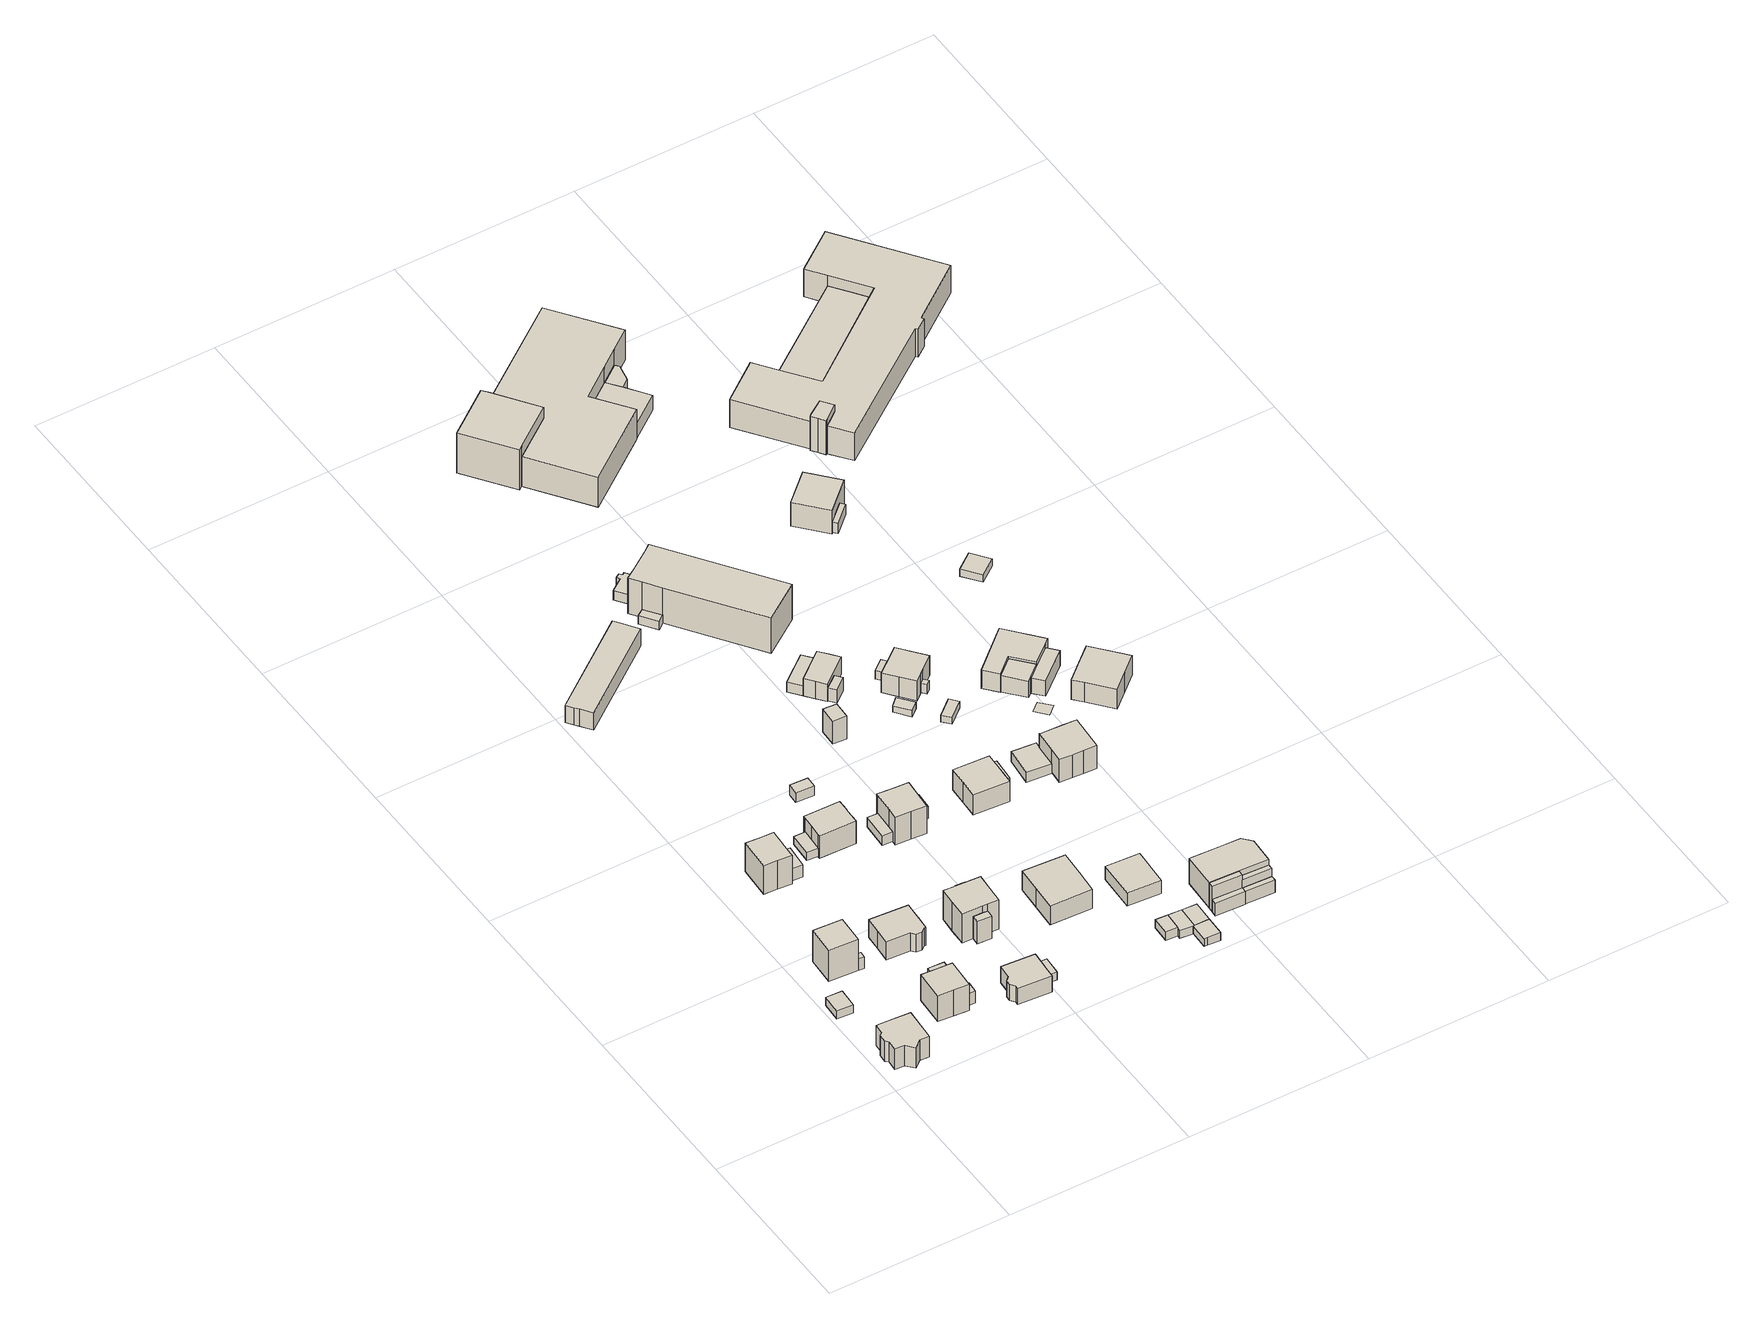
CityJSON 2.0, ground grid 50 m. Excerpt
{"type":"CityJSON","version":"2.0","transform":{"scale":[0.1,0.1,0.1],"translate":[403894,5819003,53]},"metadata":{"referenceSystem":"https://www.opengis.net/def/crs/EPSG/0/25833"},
"CityObjects":{
"building1":{"type":"Building","attributes":{"Gemeindeschluessel":"11000010","BezugspunktDach":"2200","function":"31001_1010","measuredHeight":8.45,"storeysAboveGround":1},"address":[{"country":"Germany","locality":"Berlin","thoroughfareNumber":"38A","thoroughfareName":"Rügenwalder Weg"}],"geometry":[{"type":"Solid","lod":"1","boundaries":[[[[0,1,2,3,4,5,6,7,8,9,10,11]],[[12,13,14,15,16,17,18,19,20,21,22,23]],[[12,23,11,10]],[[13,12,10,9]],[[14,13,9,8]],[[15,14,8,7]],[[16,15,7,6]],[[17,16,6,5]],[[18,17,5,4]],[[19,18,4,3]],[[20,19,3,2]],[[21,20,2,1]],[[22,21,1,0]],[[23,22,0,11]]]]}]},
"building2":{"type":"Building","attributes":{"Gemeindeschluessel":"11000010","BezugspunktDach":"2200","function":"31001_2463","measuredHeight":2.63,"storeysAboveGround":1},"address":[{"country":"Germany","locality":"Berlin","thoroughfareNumber":"38 (1)","thoroughfareName":"Rügenwalder Weg"}],"geometry":[{"type":"Solid","lod":"1","boundaries":[[[[24,25,26,27]],[[28,29,30,31]],[[28,31,27,26]],[[29,28,26,25]],[[30,29,25,24]],[[31,30,24,27]]]]}]},
"building3":{"type":"Building","attributes":{"Gemeindeschluessel":"11000010","function":"31001_1010"},"address":[{"country":"Germany","locality":"Berlin","thoroughfareNumber":"38","thoroughfareName":"Rügenwalder Weg"}],"children":["building3-1","building3-2"]},
"building3-1":{"type":"BuildingPart","attributes":{"BezugspunktDach":"2200","measuredHeight":11.23,"storeysAboveGround":2},"parents":["building3"],"geometry":[{"type":"Solid","lod":"1","boundaries":[[[[32,33,34,35]],[[36,37,38,39]],[[36,39,35,34]],[[37,36,34,33]],[[38,37,33,32],[40,38,41,42]],[[39,38,32,35]],[[41,38,40,42]]]]}]},
"building3-2":{"type":"BuildingPart","attributes":{"BezugspunktDach":"2200","measuredHeight":3.75,"storeysAboveGround":2},"parents":["building3"],"geometry":[{"type":"Solid","lod":"1","boundaries":[[[[43,44,42,41]],[[40,45,46,38]],[[45,40,42,44]],[[46,45,44,43]],[[38,46,43,41]],[[40,38,41,42]]]]}]},
"building4":{"type":"Building","attributes":{"Gemeindeschluessel":"11000010","function":"31001_1010"},"address":[{"country":"Germany","locality":"Berlin","thoroughfareNumber":"40","thoroughfareName":"Rügenwalder Weg"}],"children":["building4-1","building4-2"]},
"building4-1":{"type":"BuildingPart","attributes":{"BezugspunktDach":"2200","measuredHeight":10,"storeysAboveGround":2},"parents":["building4"],"geometry":[{"type":"Solid","lod":"1","boundaries":[[[[47,48,49,50,51,52]],[[53,54,55,56,57,58]],[[53,58,52,51]],[[54,53,51,50]],[[55,54,50,49]],[[56,55,49,48],[59,60,61,62]],[[57,56,48,47]],[[58,57,47,52]],[[61,60,59,62]]]]}]},
"building4-2":{"type":"BuildingPart","attributes":{"BezugspunktDach":"2200","measuredHeight":3.78,"storeysAboveGround":2},"parents":["building4"],"geometry":[{"type":"Solid","lod":"1","boundaries":[[[[63,64,62,61]],[[59,65,66,60]],[[65,59,62,64]],[[66,65,64,63]],[[60,66,63,61]],[[59,60,61,62]]]]}]},
"building5":{"type":"Building","attributes":{"Gemeindeschluessel":"11000010","BezugspunktDach":"2200","function":"31001_2723","measuredHeight":2.27,"storeysAboveGround":1},"address":[{"country":"Germany","locality":"Berlin","thoroughfareNumber":"38B (1)","thoroughfareName":"Rügenwalder Weg"}],"geometry":[{"type":"Solid","lod":"1","boundaries":[[[[67,68,69,70]],[[71,72,73,74]],[[71,74,70,69]],[[72,71,69,68]],[[73,72,68,67]],[[74,73,67,70]]]]}]},
"building6":{"type":"Building","attributes":{"Gemeindeschluessel":"11000010","function":"31001_1010"},"address":[{"country":"Germany","locality":"Berlin","thoroughfareNumber":"37","thoroughfareName":"Rügenwalder Weg"}],"children":["building6-1","building6-2"]},
"building6-1":{"type":"BuildingPart","attributes":{"BezugspunktDach":"2200","measuredHeight":11.17,"storeysAboveGround":2},"parents":["building6"],"geometry":[{"type":"MultiSurface","lod":"1","boundaries":[[[75,76,77,78,79,80,81,82]],[[83,84,85,86,87,88,89,90]],[[83,90,82,81]],[[84,83,81,80]],[[85,84,80,79]],[[86,85,79,78]],[[91,92,93,78,77]],[[88,87,77,76]],[[89,88,76,75]],[[90,89,75,82]],[[87,86,94,93,92,91]]]}]},
"building6-2":{"type":"BuildingPart","attributes":{"BezugspunktDach":"2200","measuredHeight":4.87,"storeysAboveGround":2},"parents":["building6"],"geometry":[{"type":"Solid","lod":"1","boundaries":[[[[95,96,93,92]],[[86,97,98,87]],[[97,86,93,96]],[[98,97,96,95]],[[87,98,95,92]],[[86,87,92,93]]]]}]},
"building7":{"type":"Building","attributes":{"Gemeindeschluessel":"11000010","BezugspunktDach":"2200","function":"31001_1010","measuredHeight":8.98,"storeysAboveGround":1},"address":[{"country":"Germany","locality":"Berlin","thoroughfareNumber":"38B","thoroughfareName":"Rügenwalder Weg"}],"geometry":[{"type":"Solid","lod":"1","boundaries":[[[[99,100,101,102,103,104,105,106,107,108,109]],[[110,111,112,113,114,115,116,117,118,119,120]],[[110,120,109,108]],[[111,110,108,107]],[[112,111,107,106]],[[113,112,106,105]],[[114,113,105,104]],[[115,114,104,103]],[[116,115,103,102]],[[117,116,102,101]],[[118,117,101,100]],[[119,118,100,99]],[[120,119,99,109]]]]}]},
"building8":{"type":"Building","attributes":{"Gemeindeschluessel":"11000010","BezugspunktDach":"2200","function":"31001_1010","measuredHeight":6.88,"storeysAboveGround":1},"address":[{"country":"Germany","locality":"Berlin","thoroughfareNumber":"42A","thoroughfareName":"Rügenwalder Weg"}],"geometry":[{"type":"Solid","lod":"1","boundaries":[[[[121,122,123,124,125,126,127,128,129,130,131,132]],[[133,134,135,136,137,138,139,140,141,142,143,144]],[[133,144,132,131]],[[134,133,131,130]],[[135,134,130,129]],[[136,135,129,128]],[[137,136,128,127]],[[138,137,127,126]],[[139,138,126,125]],[[140,139,125,124]],[[141,140,124,123]],[[142,141,123,122]],[[143,142,122,121]],[[144,143,121,132]]]]}]},
"building9":{"type":"Building","attributes":{"Gemeindeschluessel":"11000010","BezugspunktDach":"2200","function":"31001_2463","measuredHeight":2.6,"storeysAboveGround":1},"address":[{"country":"Germany","locality":"Berlin","thoroughfareNumber":"39 (1)","thoroughfareName":"Rügenwalder Weg"}],"geometry":[{"type":"Solid","lod":"1","boundaries":[[[[145,146,147,148]],[[149,150,151,152]],[[149,152,148,147]],[[150,149,147,146]],[[151,150,146,145]],[[152,151,145,148]]]]}]},
"building10":{"type":"Building","attributes":{"Gemeindeschluessel":"11000010","BezugspunktDach":"2200","function":"51009_1610","measuredHeight":2.41,"storeysAboveGround":0},"address":[{"country":"Germany","locality":"Berlin"}],"geometry":[{"type":"Solid","lod":"1","boundaries":[[[[153,154,155,156]],[[138,157,158,140]],[[138,140,156,155]],[[157,138,155,154]],[[158,157,154,153]],[[140,158,153,156]]]]}]},
"building11":{"type":"Building","attributes":{"Gemeindeschluessel":"11000010","function":"31001_1010"},"address":[{"country":"Germany","locality":"Berlin","thoroughfareNumber":"42","thoroughfareName":"Rügenwalder Weg"}],"children":["building11-1","building11-2","building11-3"]},
"building11-1":{"type":"BuildingPart","attributes":{"BezugspunktDach":"2200","measuredHeight":11.02,"storeysAboveGround":3},"parents":["building11"],"geometry":[{"type":"MultiSurface","lod":"1","boundaries":[[[159,160,161,162,163,164,165,166,167,168]],[[169,170,171,172,173,174,175,176,177,178]],[[169,178,168,167]],[[170,169,167,166]],[[171,170,166,165]],[[179,180,165,164]],[[172,171,181,182]],[[173,172,164,163],[183,184,179,182]],[[174,173,163,162]],[[175,174,162,161]],[[176,175,161,160]],[[185,186,160,159]],[[177,176,187,188]],[[178,177,159,168],[189,190,185,188]],[[182,181,180,179]],[[179,184,183,182]],[[188,187,186,185]],[[185,190,189,188]]]}]},
"building11-2":{"type":"BuildingPart","attributes":{"BezugspunktDach":"2200","measuredHeight":8.34,"storeysAboveGround":3},"parents":["building11"],"geometry":[{"type":"MultiSurface","lod":"1","boundaries":[[[184,191,192,180]],[[193,194,183,181]],[[193,181,180,192]],[[194,193,192,191]],[[183,194,191,184]],[[181,182,179,180]],[[183,184,179,182]]]}]},
"building11-3":{"type":"BuildingPart","attributes":{"BezugspunktDach":"2200","measuredHeight":7.17,"storeysAboveGround":3},"parents":["building11"],"geometry":[{"type":"MultiSurface","lod":"1","boundaries":[[[195,186,190,196]],[[189,187,197,198]],[[189,198,196,190]],[[197,187,186,195]],[[198,197,195,196]],[[187,188,185,186]],[[189,190,185,188]]]}]},
"building12":{"type":"Building","attributes":{"Gemeindeschluessel":"11000010","function":"31001_1010"},"address":[{"country":"Germany","locality":"Berlin","thoroughfareNumber":"39","thoroughfareName":"Rügenwalder Weg"}],"children":["building12-1","building12-2"]},
"building12-1":{"type":"BuildingPart","attributes":{"BezugspunktDach":"2200","measuredHeight":9.32,"storeysAboveGround":2},"parents":["building12"],"geometry":[{"type":"MultiSurface","lod":"1","boundaries":[[[199,200,201,202,203,204,205,206,207]],[[208,209,210,211,212,213,214,215,216]],[[208,216,207,206]],[[209,208,206,205]],[[210,209,205,204]],[[211,210,204,203]],[[212,211,203,202]],[[217,218,219,202,201]],[[214,213,201,200]],[[215,214,200,199]],[[216,215,199,207]],[[213,212,219,218,217]]]}]},
"building12-2":{"type":"BuildingPart","attributes":{"BezugspunktDach":"2200","measuredHeight":4.22,"storeysAboveGround":2},"parents":["building12"],"geometry":[{"type":"Solid","lod":"1","boundaries":[[[[220,221,218,217]],[[212,222,223,213]],[[213,217,213,212]],[[222,212,218,221]],[[223,222,221,220]],[[213,223,220,217]],[[212,213,217,218]]]]}]},
"building13":{"type":"Building","attributes":{"Gemeindeschluessel":"11000010","BezugspunktDach":"2200","function":"31001_2000","measuredHeight":5.93,"storeysAboveGround":1},"address":[{"country":"Germany","locality":"Berlin","thoroughfareNumber":"25 (1)","thoroughfareName":"Gutenbergstraße"}],"geometry":[{"type":"Solid","lod":"1","boundaries":[[[[224,225,226,227,228,229,230,231]],[[232,233,234,235,236,237,238,239]],[[232,239,231,230]],[[233,232,230,229]],[[234,233,229,228]],[[235,234,228,227]],[[236,235,227,226]],[[237,236,226,225]],[[238,237,225,224]],[[239,238,224,231]]]]}]},
"building14":{"type":"Building","attributes":{"Gemeindeschluessel":"11000010","BezugspunktDach":"2200","function":"31001_2000","measuredHeight":3.19,"storeysAboveGround":1},"address":[{"country":"Germany","locality":"Berlin","thoroughfareNumber":"39 (2)","thoroughfareName":"Rügenwalder Weg"}],"geometry":[{"type":"Solid","lod":"1","boundaries":[[[[240,241,242,243]],[[244,245,246,247]],[[244,247,243,242]],[[245,244,242,241]],[[246,245,241,240]],[[247,246,240,243]]]]}]},
"building15":{"type":"Building","attributes":{"Gemeindeschluessel":"11000010","BezugspunktDach":"2200","function":"31001_2463","measuredHeight":3.33,"storeysAboveGround":1},"address":[{"country":"Germany","locality":"Berlin","thoroughfareNumber":"41 (1)","thoroughfareName":"Rügenwalder Weg"}],"geometry":[{"type":"Solid","lod":"1","boundaries":[[[[248,249,250,251]],[[252,253,254,255]],[[252,255,251,250]],[[253,252,250,249]],[[254,253,249,248]],[[255,254,248,251]]]]}]},
"building16":{"type":"Building","attributes":{"Gemeindeschluessel":"11000010","function":"31001_1010"},"address":[{"country":"Germany","locality":"Berlin","thoroughfareNumber":"41","thoroughfareName":"Rügenwalder Weg"}],"children":["building16-1","building16-2"]},
"building16-1":{"type":"BuildingPart","attributes":{"BezugspunktDach":"2200","measuredHeight":10.81,"storeysAboveGround":2},"parents":["building16"],"geometry":[{"type":"MultiSurface","lod":"1","boundaries":[[[256,257,258,259,260,261,262,263,264,265]],[[266,253,267,268,269,270,271,272,273,274]],[[266,274,265,264]],[[253,266,264,263]],[[267,253,263,262]],[[268,267,262,261]],[[269,268,261,260]],[[270,269,260,259]],[[275,276,277,278,271,270,259,258]],[[272,271,258,257],[279,280,275,278]],[[273,272,257,256]],[[274,273,256,265]],[[278,277,276,275]],[[275,280,279,278]]]}]},
"building16-2":{"type":"BuildingPart","attributes":{"BezugspunktDach":"2200","measuredHeight":3.88,"storeysAboveGround":2},"parents":["building16"],"geometry":[{"type":"MultiSurface","lod":"1","boundaries":[[[281,282,276,280]],[[277,283,284,279]],[[283,277,276,282]],[[284,283,282,281]],[[279,284,281,280]],[[278,275,276,277]],[[279,280,275,278]]]}]},
"building17":{"type":"Building","attributes":{"Gemeindeschluessel":"11000010","BezugspunktDach":"2200","function":"31001_1010","measuredHeight":8.91,"storeysAboveGround":2},"address":[{"country":"Germany","locality":"Berlin","thoroughfareNumber":"46","thoroughfareName":"Rügenwalder Weg"}],"geometry":[{"type":"Solid","lod":"1","boundaries":[[[[285,286,287,288,289,290]],[[291,292,293,294,295,296]],[[291,296,290,289]],[[292,291,289,288]],[[293,292,288,287]],[[294,293,287,286]],[[295,294,286,285]],[[296,295,285,290]]]]}]},
"building18":{"type":"Building","attributes":{"Gemeindeschluessel":"11000010","BezugspunktDach":"2200","function":"31001_2000","measuredHeight":2.61,"storeysAboveGround":1},"address":[{"country":"Germany","locality":"Berlin","thoroughfareNumber":"48 (1)","thoroughfareName":"Rügenwalder Weg"}],"geometry":[{"type":"Solid","lod":"1","boundaries":[[[[297,298,299,300]],[[301,302,303,304]],[[301,304,300,299]],[[302,301,299,298]],[[303,302,298,297]],[[304,303,297,300]]]]}]},
"building19":{"type":"Building","attributes":{"Gemeindeschluessel":"11000010","BezugspunktDach":"2200","function":"31001_2000","measuredHeight":7.38,"storeysAboveGround":1},"address":[{"country":"Germany","locality":"Berlin","thoroughfareNumber":"41 (2)","thoroughfareName":"Rügenwalder Weg"}],"geometry":[{"type":"Solid","lod":"1","boundaries":[[[[305,306,307,308]],[[309,310,311,312]],[[309,312,308,307]],[[310,309,307,306]],[[311,310,306,305]],[[312,311,305,308]]]]}]},
"building20":{"type":"Building","attributes":{"Gemeindeschluessel":"11000010","BezugspunktDach":"2200","function":"31001_2000","measuredHeight":2.56,"storeysAboveGround":1},"address":[{"country":"Germany","locality":"Berlin","thoroughfareNumber":"48 (2)","thoroughfareName":"Rügenwalder Weg"}],"geometry":[{"type":"Solid","lod":"1","boundaries":[[[[313,314,315,298,297,316]],[[317,318,319,320,321,322]],[[317,322,316,297]],[[318,317,297,298]],[[319,318,298,315]],[[320,319,315,314]],[[321,320,314,313]],[[322,321,313,316]]]]}]},
"building21":{"type":"Building","attributes":{"Gemeindeschluessel":"11000010","BezugspunktDach":"2200","function":"31001_2000","measuredHeight":2.41,"storeysAboveGround":1},"address":[{"country":"Germany","locality":"Berlin","thoroughfareNumber":"48 (4)","thoroughfareName":"Rügenwalder Weg"}],"geometry":[{"type":"Solid","lod":"1","boundaries":[[[[323,324,325,314,313,326]],[[327,328,329,330,331,332]],[[327,332,326,313]],[[328,327,313,314]],[[329,328,314,325]],[[330,329,325,324]],[[331,330,324,323]],[[332,331,323,326]]]]}]},
"building22":{"type":"Building","attributes":{"Gemeindeschluessel":"11000010","BezugspunktDach":"2200","function":"31001_1010","measuredHeight":5.32,"storeysAboveGround":1},"address":[{"country":"Germany","locality":"Berlin","thoroughfareNumber":"48","thoroughfareName":"Rügenwalder Weg"}],"geometry":[{"type":"Solid","lod":"1","boundaries":[[[[333,334,335,336]],[[337,338,339,340]],[[337,340,336,335]],[[338,337,335,334]],[[339,338,334,333]],[[340,339,333,336]]]]}]},
"building23":{"type":"Building","attributes":{"Gemeindeschluessel":"11000010","BezugspunktDach":"2200","function":"31001_2000","measuredHeight":2.38,"storeysAboveGround":1},"address":[{"country":"Germany","locality":"Berlin","thoroughfareNumber":"48 (3)","thoroughfareName":"Rügenwalder Weg"}],"geometry":[{"type":"Solid","lod":"1","boundaries":[[[[325,341,315,314]],[[342,343,344,345]],[[342,345,314,315]],[[343,342,315,341]],[[344,343,341,325]],[[345,344,325,314]]]]}]},
"building24":{"type":"Building","attributes":{"Gemeindeschluessel":"11000010","function":"31001_1010"},"address":[{"country":"Germany","locality":"Berlin","thoroughfareNumber":"45","thoroughfareName":"Rügenwalder Weg"}],"children":["building24-1","building24-2"]},
"building24-1":{"type":"BuildingPart","attributes":{"BezugspunktDach":"2200","measuredHeight":8.47,"storeysAboveGround":2},"parents":["building24"],"geometry":[{"type":"MultiSurface","lod":"1","boundaries":[[[346,347,348,349,350,351,352]],[[353,354,355,356,357,358,359]],[[353,359,352,351]],[[354,353,351,350]],[[355,354,350,349]],[[360,361,355,349,348]],[[357,362,360,356,348,347]],[[358,357,347,346]],[[359,358,346,352]],[[356,355,361,360]],[[356,360,362,357]]]}]},
"building24-2":{"type":"BuildingPart","attributes":{"BezugspunktDach":"2200","measuredHeight":4.15,"storeysAboveGround":2},"parents":["building24"],"geometry":[{"type":"MultiSurface","lod":"1","boundaries":[[[363,364,361,362]],[[365,366,367,368]],[[365,368,369,357,356,355]],[[366,365,361,364]],[[367,366,364,363]],[[368,367,363,362]],[[355,356,360,361]],[[362,360,356,357,369]]]}]},
"building25":{"type":"Building","attributes":{"Gemeindeschluessel":"11000010","BezugspunktDach":"2200","function":"31001_2463","measuredHeight":3.67,"storeysAboveGround":1},"address":[{"country":"Germany","locality":"Berlin","thoroughfareNumber":"23 (1)","thoroughfareName":"Gutenbergstraße"}],"geometry":[{"type":"Solid","lod":"1","boundaries":[[[[370,371,372,373]],[[374,375,376,377]],[[374,377,373,372]],[[375,374,372,371]],[[376,375,371,370]],[[377,376,370,373]]]]}]},
"building26":{"type":"Building","attributes":{"Gemeindeschluessel":"11000010","function":"31001_1010"},"address":[{"country":"Germany","locality":"Berlin","thoroughfareNumber":"25","thoroughfareName":"Gutenbergstraße"}],"children":["building26-1","building26-2","building26-3"]},
"building26-1":{"type":"BuildingPart","attributes":{"BezugspunktDach":"2200","measuredHeight":11.54,"storeysAboveGround":3},"parents":["building26"],"geometry":[{"type":"MultiSurface","lod":"1","boundaries":[[[378,379,380,381,382,383,384,385]],[[386,387,388,389,390,391,392,393]],[[386,393,385,384]],[[394,395,396,397,384,383]],[[388,387,383,382]],[[389,388,382,381]],[[390,389,381,380]],[[391,390,380,379]],[[392,398,399,391,379,378]],[[393,392,378,385]],[[387,386,397,396,395,394]],[[391,399,398,392]]]}]},
"building26-2":{"type":"BuildingPart","attributes":{"BezugspunktDach":"2200","measuredHeight":3.33,"storeysAboveGround":3},"parents":["building26"],"geometry":[{"type":"MultiSurface","lod":"1","boundaries":[[[400,399,398,401]],[[402,403,404,405]],[[402,405,401,398]],[[403,402,398,392,391]],[[404,403,399,400]],[[405,404,400,401]],[[391,392,398,399]]]}]},
"building26-3":{"type":"BuildingPart","attributes":{"BezugspunktDach":"2200","measuredHeight":3.09,"storeysAboveGround":3},"parents":["building26"],"geometry":[{"type":"MultiSurface","lod":"1","boundaries":[[[396,395,406,407,408,409,410,411]],[[412,413,414,415,416,417,418,419]],[[412,419,411,410]],[[413,412,410,409]],[[414,413,409,408]],[[415,414,408,407]],[[416,415,407,406]],[[417,416,406,395]],[[418,417,395,387,386,420]],[[419,418,396,411]],[[420,386,387,395,396]]]}]},
"building27":{"type":"Building","attributes":{"Gemeindeschluessel":"11000010","function":"31001_1010"},"address":[{"country":"Germany","locality":"Berlin","thoroughfareNumber":"23","thoroughfareName":"Gutenbergstraße"}],"children":["building27-1","building27-2"]},
"building27-1":{"type":"BuildingPart","attributes":{"BezugspunktDach":"2200","measuredHeight":7.36,"storeysAboveGround":2},"parents":["building27"],"geometry":[{"type":"Solid","lod":"1","boundaries":[[[[421,422,423,424,425,426]],[[375,427,428,429,430,376]],[[375,376,426,425]],[[427,375,425,424]],[[428,427,424,423]],[[429,428,423,422],[431,432,433,434]],[[430,429,422,421]],[[376,430,421,426]],[[433,432,431,434]]]]}]},
"building27-2":{"type":"BuildingPart","attributes":{"BezugspunktDach":"2200","measuredHeight":5.23,"storeysAboveGround":2},"parents":["building27"],"geometry":[{"type":"Solid","lod":"1","boundaries":[[[[435,436,434,433]],[[431,437,438,432]],[[437,431,434,436]],[[438,437,436,435]],[[432,438,435,433]],[[431,432,433,434]]]]}]},
"building28":{"type":"Building","attributes":{"Gemeindeschluessel":"11000010","BezugspunktDach":"2200","function":"31001_2000","measuredHeight":2.04,"storeysAboveGround":1},"address":[{"country":"Germany","locality":"Berlin","thoroughfareNumber":"21 (2)","thoroughfareName":"Gutenbergstraße"}],"geometry":[{"type":"Solid","lod":"1","boundaries":[[[[439,440,441,442]],[[443,444,445,446]],[[443,446,442,441]],[[444,443,441,440]],[[445,444,440,439]],[[446,445,439,442]]]]}]},
"building29":{"type":"Building","attributes":{"Gemeindeschluessel":"11000010","function":"31001_1010"},"address":[{"country":"Germany","locality":"Berlin","thoroughfareNumber":"50, 50A","thoroughfareName":"Rügenwalder Weg"}],"children":["building29-1","building29-2","building29-3","building29-4","building29-5"]},
"building29-1":{"type":"BuildingPart","attributes":{"BezugspunktDach":"2200","measuredHeight":8.27,"storeysAboveGround":3},"parents":["building29"],"geometry":[{"type":"MultiSurface","lod":"1","boundaries":[[[447,448,449,450,451,452,453]],[[454,455,456,457,458,459,460]],[[454,460,453,452]],[[455,454,452,451]],[[456,455,451,450]],[[457,456,450,449]],[[458,457,449,448]],[[461,462,448,447]],[[459,458,463,464,465]],[[465,464,463,462,461]],[[460,459,447,453]]]}]},
"building29-2":{"type":"BuildingPart","attributes":{"BezugspunktDach":"2200","measuredHeight":4.11,"storeysAboveGround":3},"parents":["building29"],"geometry":[{"type":"MultiSurface","lod":"1","boundaries":[[[466,467,468,469]],[[470,471,472,473]],[[470,473,469,468]],[[472,471,474,475]],[[473,472,466,469]],[[471,470,468,467]],[[475,474,467,466]]]}]},
"building29-3":{"type":"BuildingPart","attributes":{"BezugspunktDach":"2200","measuredHeight":6.5,"storeysAboveGround":3},"parents":["building29"],"geometry":[{"type":"Solid","lod":"1","boundaries":[[[[476,462,461,477]],[[465,464,478,474]],[[478,464,462,476]],[[474,478,476,477],[478,474,467,479]],[[465,474,477,461]],[[465,461,462,464]],[[467,474,478,479]]]]}]},
"building29-4":{"type":"BuildingPart","attributes":{"BezugspunktDach":"2200","measuredHeight":8.28,"storeysAboveGround":3},"parents":["building29"],"geometry":[{"type":"MultiSurface","lod":"1","boundaries":[[[480,447,453,481]],[[460,459,471,470]],[[460,470,481,453]],[[477,461,447,480]],[[471,459,465,474]],[[468,467,480,481]],[[459,460,453,447]],[[474,465,461,477]],[[470,471,467,468]]]}]},
"building29-5":{"type":"BuildingPart","attributes":{"BezugspunktDach":"2200","measuredHeight":4.01,"storeysAboveGround":3},"parents":["building29"],"geometry":[{"type":"Solid","lod":"1","boundaries":[[[[482,479,467,466]],[[474,478,483,475]],[[483,478,479,482]],[[475,483,482,466]],[[475,466,467,474]],[[478,474,467,479]]]]}]},
"building30":{"type":"Building","attributes":{"Gemeindeschluessel":"11000010","BezugspunktDach":"2200","function":"31001_2463","measuredHeight":3.26,"storeysAboveGround":1},"address":[{"country":"Germany","locality":"Berlin","thoroughfareNumber":"51 (1)","thoroughfareName":"Rügenwalder Weg"}],"geometry":[{"type":"Solid","lod":"1","boundaries":[[[[484,485,486,487,488,489]],[[490,491,492,493,494,495]],[[490,495,489,488]],[[491,490,488,487]],[[492,491,487,486]],[[493,492,486,485]],[[494,493,485,484]],[[495,494,484,489]]]]}]},
"building31":{"type":"Building","attributes":{"Gemeindeschluessel":"11000010","BezugspunktDach":"2200","function":"31001_2000","measuredHeight":2.02,"storeysAboveGround":1},"address":[{"country":"Germany","locality":"Berlin","thoroughfareNumber":"19 (1)","thoroughfareName":"Gutenbergstraße"}],"geometry":[{"type":"Solid","lod":"1","boundaries":[[[[496,497,498,499]],[[500,501,502,503]],[[500,503,499,498]],[[501,500,498,497]],[[502,501,497,496]],[[503,502,496,499]]]]}]},
"building32":{"type":"Building","attributes":{"Gemeindeschluessel":"11000010","BezugspunktDach":"2200","function":"31001_2463","measuredHeight":2.67,"storeysAboveGround":1},"address":[{"country":"Germany","locality":"Berlin","thoroughfareNumber":"21 (1)","thoroughfareName":"Gutenbergstraße"}],"geometry":[{"type":"Solid","lod":"1","boundaries":[[[[504,505,506,507]],[[508,509,510,511]],[[508,511,507,506]],[[509,508,506,505]],[[510,509,505,504]],[[511,510,504,507]]]]}]},
"building33":{"type":"Building","attributes":{"Gemeindeschluessel":"11000010","function":"31001_1010"},"address":[{"country":"Germany","locality":"Berlin","thoroughfareNumber":"21","thoroughfareName":"Gutenbergstraße"}],"children":["building33-1","building33-2"]},
"building33-1":{"type":"BuildingPart","attributes":{"BezugspunktDach":"2200","measuredHeight":8.44,"storeysAboveGround":2},"parents":["building33"],"geometry":[{"type":"MultiSurface","lod":"1","boundaries":[[[512,513,514,515,516,517,518,519,520,521]],[[522,523,524,525,526,527,528,529,530,531]],[[522,531,521,520]],[[523,522,520,519]],[[524,523,519,518]],[[525,524,518,517]],[[526,525,517,516]],[[527,526,516,515]],[[528,527,532,533,534,535,515,514]],[[529,528,514,513]],[[530,529,513,512]],[[531,530,512,521]],[[535,534,533,532]]]}]},
"building33-2":{"type":"BuildingPart","attributes":{"BezugspunktDach":"2200","measuredHeight":3,"storeysAboveGround":2},"parents":["building33"],"geometry":[{"type":"Solid","lod":"1","boundaries":[[[[536,537,535,534]],[[532,538,539,533]],[[538,532,535,537]],[[539,538,537,536]],[[533,539,536,534]],[[532,533,534,535]]]]}]},
"building34":{"type":"Building","attributes":{"Gemeindeschluessel":"11000010","BezugspunktDach":"2200","function":"31001_1010","measuredHeight":9.86,"storeysAboveGround":1},"address":[{"country":"Germany","locality":"Berlin","thoroughfareNumber":"51","thoroughfareName":"Rügenwalder Weg"}],"geometry":[{"type":"Solid","lod":"1","boundaries":[[[[540,541,542,543,544,545,546,547,548,549]],[[550,551,552,553,554,555,556,557,558,559]],[[550,559,549,548]],[[551,550,548,547]],[[552,551,547,546]],[[553,552,546,545]],[[554,553,545,544]],[[555,554,544,543]],[[556,555,543,542]],[[557,556,542,541]],[[558,557,541,540]],[[559,558,540,549]]]]}]},
"building35":{"type":"Building","attributes":{"Gemeindeschluessel":"11000010","function":"31001_2050"},"address":[{"country":"Germany","locality":"Berlin","thoroughfareNumber":"28","thoroughfareName":"Gutenbergstraße"},{"country":"Germany","locality":"Berlin","thoroughfareNumber":"34","thoroughfareName":"Gülzower Straße"}],"children":["building35-1","building35-2","building35-3","building35-4"]},
"building35-1":{"type":"BuildingPart","attributes":{"BezugspunktDach":"2200","measuredHeight":13.66,"storeysAboveGround":3},"parents":["building35"],"geometry":[{"type":"MultiSurface","lod":"1","boundaries":[[[560,561,562,563,564,565]],[[566,567,568,569,570,571]],[[566,571,565,564]],[[567,566,564,563]],[[572,573,574,563,562]],[[569,575,573,562,561]],[[570,569,561,560]],[[571,570,560,565]],[[568,567,576,574,573,572]],[[568,573,575,569]]]}]},
"building35-2":{"type":"BuildingPart","attributes":{"BezugspunktDach":"2200","measuredHeight":9.74,"storeysAboveGround":3},"parents":["building35"],"geometry":[{"type":"MultiSurface","lod":"1","boundaries":[[[577,578,579,580,581,582,583,574,573,575]],[[584,585,586,587,588,589,590,591,592,593]],[[584,593,569,568,573]],[[585,584,568,567]],[[586,585,574,583]],[[587,586,583,582]],[[588,587,582,581]],[[589,588,581,580],[594,595,596,597]],[[598,599,600,595,601,590,589,580,579]],[[591,590,579,578],[601,602,603,599]],[[592,591,578,577]],[[593,592,577,575]],[[575,573,568,569]],[[567,568,573,574]],[[596,595,594,597]],[[601,595,600,599,598]],[[603,602,601,599]]]}]},
"building35-3":{"type":"BuildingPart","attributes":{"BezugspunktDach":"2200","measuredHeight":4.33,"storeysAboveGround":3},"parents":["building35"],"geometry":[{"type":"Solid","lod":"1","boundaries":[[[[604,605,606,597,596]],[[594,607,608,609,595]],[[607,594,597,606]],[[608,607,606,605]],[[609,608,605,604]],[[595,596,597,594]],[[595,609,604,596]]]]}]},
"building35-4":{"type":"BuildingPart","attributes":{"BezugspunktDach":"2200","measuredHeight":4.68,"storeysAboveGround":3},"parents":["building35"],"geometry":[{"type":"MultiSurface","lod":"1","boundaries":[[[603,610,611,600,599]],[[595,609,612,602,601]],[[604,596,595,609,613,609,595,600,611]],[[612,609,611,610]],[[602,612,610,603]],[[595,601,599,600]],[[613,609,595,596,604]],[[602,603,599,601]]]}]},
"building36":{"type":"Building","attributes":{"Gemeindeschluessel":"11000010","BezugspunktDach":"2200","function":"31001_2000","measuredHeight":0.028,"storeysAboveGround":1},"address":[{"country":"Germany","locality":"Berlin","thoroughfareNumber":"17 (2)","thoroughfareName":"Gutenbergstraße"}],"geometry":[{"type":"MultiSurface","lod":"1","boundaries":[[[614,615,616,617]]]}]},
"building37":{"type":"Building","attributes":{"Gemeindeschluessel":"11000010","function":"31001_1010"},"address":[{"country":"Germany","locality":"Berlin","thoroughfareNumber":"19","thoroughfareName":"Gutenbergstraße"}],"children":["building37-1","building37-2"]},
"building37-1":{"type":"BuildingPart","attributes":{"BezugspunktDach":"2200","measuredHeight":6.01,"storeysAboveGround":2},"parents":["building37"],"geometry":[{"type":"MultiSurface","lod":"1","boundaries":[[[618,619,620,621,622,623,624,625]],[[626,627,628,629,630,631,632,633]],[[626,633,625,624]],[[627,626,624,623]],[[628,627,623,622]],[[629,628,622,621]],[[630,629,621,620]],[[634,635,636,637,631,630,620,619]],[[638,634,619,618]],[[632,631,637,639]],[[633,632,618,625]],[[637,636,635,634]],[[639,637,634,638]]]}]},
"building37-2":{"type":"BuildingPart","attributes":{"BezugspunktDach":"2200","measuredHeight":5.34,"storeysAboveGround":2},"parents":["building37"],"geometry":[{"type":"MultiSurface","lod":"1","boundaries":[[[640,641,635,634,638]],[[637,636,642,643,639]],[[642,636,635,641]],[[643,642,641,640]],[[639,643,640,638]],[[639,644,638,634,637]],[[636,637,634,635]]]}]},
"building38":{"type":"Building","attributes":{"Gemeindeschluessel":"11000010","BezugspunktDach":"2200","function":"31001_2000","measuredHeight":4.88,"storeysAboveGround":1},"address":[{"country":"Germany","locality":"Berlin","thoroughfareNumber":"17 (1)","thoroughfareName":"Gutenbergstraße"}],"geometry":[{"type":"Solid","lod":"1","boundaries":[[[[645,646,647,648,649]],[[636,650,651,652,642]],[[636,642,649,648]],[[650,636,648,647]],[[651,650,647,646]],[[652,651,646,645]],[[642,652,645,649]]]]}]},
"building39":{"type":"Building","attributes":{"Gemeindeschluessel":"11000010","BezugspunktDach":"2200","function":"31001_1010","measuredHeight":7.12,"storeysAboveGround":1},"address":[{"country":"Germany","locality":"Berlin","thoroughfareNumber":"17","thoroughfareName":"Gutenbergstraße"}],"geometry":[{"type":"Solid","lod":"1","boundaries":[[[[653,654,655,656,657,658,659]],[[660,661,662,663,664,665,666]],[[660,666,659,658]],[[661,660,658,657]],[[662,661,657,656]],[[663,662,656,655]],[[664,663,655,654]],[[665,664,654,653]],[[666,665,653,659]]]]}]},
"building40":{"type":"Building","attributes":{"Gemeindeschluessel":"11000010","BezugspunktDach":"2200","function":"31001_1010","measuredHeight":9.11,"storeysAboveGround":1},"address":[{"country":"Germany","locality":"Berlin","thoroughfareNumber":"24B","thoroughfareName":"Gutenbergstraße"}],"geometry":[{"type":"Solid","lod":"1","boundaries":[[[[667,668,669,670]],[[671,672,673,674]],[[671,674,670,669]],[[672,671,669,668]],[[673,672,668,667]],[[674,673,667,670]]]]}]},
"building41":{"type":"Building","attributes":{"Gemeindeschluessel":"11000010","BezugspunktDach":"2200","function":"51009_1610","measuredHeight":3.27,"storeysAboveGround":0},"address":[{"country":"Germany","locality":"Berlin"}],"geometry":[{"type":"Solid","lod":"1","boundaries":[[[[675,676,677,678]],[[679,680,681,682]],[[679,682,678,677]],[[680,679,677,676]],[[681,680,676,675]],[[682,681,675,678]]]]}]},
"building42":{"type":"Building","attributes":{"Gemeindeschluessel":"11000010","BezugspunktDach":"2200","function":"31001_2463","measuredHeight":2.29,"storeysAboveGround":1},"address":[{"country":"Germany","locality":"Berlin","thoroughfareNumber":"22 (1)","thoroughfareName":"Gutenbergstraße"}],"geometry":[{"type":"Solid","lod":"1","boundaries":[[[[683,684,685,686]],[[687,688,689,690]],[[687,690,686,685]],[[688,687,685,684]],[[689,688,684,683]],[[690,689,683,686]]]]}]},
"building43":{"type":"Building","attributes":{"Gemeindeschluessel":"11000010","function":"31001_2000"},"address":[{"country":"Germany","locality":"Berlin","thoroughfareNumber":"26","thoroughfareName":"Gutenbergstraße"}],"children":["building43-1","building43-2","building43-3"]},
"building43-1":{"type":"BuildingPart","attributes":{"BezugspunktDach":"2200","measuredHeight":9,"storeysAboveGround":2},"parents":["building43"],"geometry":[{"type":"MultiSurface","lod":"1","boundaries":[[[691,692,693,694,695,696,697,698,699,700,701,702,703,704,705,706,707,708]],[[709,710,711,712,713,714,715,716,717,718,719,720,721,722,723,724,725,726]],[[709,726,708,707]],[[710,709,707,706]],[[711,710,727,728,729,730,706,705]],[[731,729,705,704]],[[712,711,728,732]],[[713,712,704,703],[733,734,735,736],[732,733,736,731]],[[714,713,703,702]],[[715,714,702,701]],[[716,715,701,700]],[[717,716,700,699]],[[718,717,699,698]],[[719,718,698,697]],[[720,719,697,696]],[[721,720,696,695]],[[722,721,695,694]],[[723,722,737,738,739,693]],[[724,723,739,740,741,692]],[[725,724,741,742,691]],[[726,725,691,708]],[[730,729,728,727]],[[732,728,729,731]],[[735,734,733,736]],[[736,733,732,731]],[[694,693,739,738,737]],[[692,741,740,743]],[[693,743,740,739]],[[744,692,691,742,741]]]}]},
"building43-2":{"type":"BuildingPart","attributes":{"BezugspunktDach":"2200","measuredHeight":7.25,"storeysAboveGround":2},"parents":["building43"],"geometry":[{"type":"MultiSurface","lod":"1","boundaries":[[[729,731,736,735,730]],[[734,733,732,728,727]],[[734,727,730,735]],[[733,734,745,735,736]],[[733,736,731,732]],[[732,731,729,728]],[[727,728,729,730]]]}]},
"building43-3":{"type":"BuildingPart","attributes":{"BezugspunktDach":"2200","measuredHeight":11.64,"storeysAboveGround":2},"parents":["building43"],"geometry":[{"type":"MultiSurface","lod":"1","boundaries":[[[746,747,748,749,750,751,752,753]],[[742,741,740,739,738,754,755,756]],[[742,756,753,752]],[[741,692,691,742,752,751]],[[743,692,751,750]],[[739,693,743,740,750,749]],[[694,693,749,748]],[[754,738,748,747]],[[755,754,747,746]],[[756,755,746,753]],[[742,691,692,741]],[[740,741,692,743]],[[740,743,693,739]],[[738,739,693,694]]]}]}
},
"vertices":[
[30,76,85],[28,48,85],[54,46,85],[73,25,85],[94,43,85],[120,41,85],[126,133,85],[80,137,85],[34,140,85],[33,113,85],[24,106,85],[23,84,85],[24,106,19],[33,113,19],[34,140,19],[80,137,19],[126,133,19],[120,41,19],[94,43,19],[73,25,19],[54,46,19],[28,48,19],[30,76,19],[23,84,19],
[48,262,46],[51,316,46],[7,319,46],[4,265,46],[7,319,20],[51,316,20],[48,262,20],[4,265,20],
[136,379,120],[140,457,120],[61,462,120],[57,385,120],[61,462,19],[140,457,19],[136,379,19],[57,385,19],[137,397,19],[136,379,56],[137,397,56],
[152,378,56],[153,396,56],[153,396,19],[152,378,19],
[242,128,104],[283,124,104],[289,207,104],[247,210,104],[205,213,104],[200,131,104],[205,213,20],[247,210,20],[289,207,20],[283,124,20],[242,128,20],[200,131,20],[286,171,20],[284,139,20],[284,139,58],[286,171,58],
[309,138,58],[311,169,58],[311,169,20],[309,138,20],
[307,246,41],[309,276,41],[265,279,41],[263,249,41],[265,279,18],[309,276,18],[307,246,18],[263,249,18],
[125,716,110],[163,713,110],[163,722,110],[167,787,110],[168,803,110],[130,805,110],[92,808,110],[87,719,110],[92,808,18],[130,805,18],[168,803,18],[167,787,18],[163,722,18],[163,713,18],[125,716,18],[87,719,18],[163,722,35],[163,722,57],[167,787,57],[167,787,33],
[197,720,57],[202,785,57],[202,785,18],[197,720,18],
[276,372,75],[286,361,75],[302,360,75],[313,369,75],[317,369,75],[319,397,75],[321,428,75],[323,455,75],[218,463,75],[215,420,75],[212,376,75],[215,420,17],[218,463,17],[323,455,17],[321,428,17],[319,397,17],[317,369,17],[313,369,17],[302,360,17],[286,361,17],[276,372,17],[212,376,17],
[392,91,71],[391,81,71],[482,74,71],[484,105,71],[485,116,71],[488,156,71],[488,158,71],[397,165,71],[394,127,71],[390,123,71],[383,117,71],[382,102,71],[383,117,19],[390,123,19],[394,127,19],[397,165,19],[488,158,19],[488,156,19],[485,116,19],[484,105,19],[482,74,19],[391,81,19],[392,91,19],[382,102,19],
[267,763,40],[271,827,40],[240,828,40],[237,766,40],[240,828,14],[271,827,14],[267,763,14],[237,766,14],
[514,103,44],[518,154,44],[488,156,44],[484,105,44],[518,154,19],[514,103,19],
[448,326,113],[462,325,113],[491,323,113],[494,368,113],[497,413,113],[438,417,113],[436,417,113],[398,420,113],[395,375,113],[393,329,113],[395,375,18],[398,420,18],[436,417,18],[438,417,18],[497,413,18],[494,368,18],[491,323,18],[462,325,18],[448,326,18],[393,329,18],[438,417,102],[436,417,102],[436,417,19],[438,417,19],[463,415,19],[463,415,102],[448,326,91],[462,325,91],[462,325,19],[448,326,19],[422,327,19],[422,327,91],
[464,427,102],[437,429,102],[437,429,19],[464,427,19],
[460,304,91],[421,307,91],[460,304,19],[421,307,19],
[366,754,86],[367,792,86],[368,799,86],[369,831,86],[271,833,86],[271,827,86],[269,795,86],[267,763,86],[267,757,86],[267,763,13],[269,795,13],[271,827,13],[271,833,13],[369,831,13],[368,799,13],[367,792,13],[366,754,13],[267,757,13],[368,799,55],[369,831,55],[369,831,25],
[383,798,55],[384,831,55],[384,831,13],[383,798,13],
[24,1453,65],[32,1443,65],[53,1414,65],[300,1597,65],[279,1627,65],[272,1637,65],[258,1656,65],[10,1472,65],[258,1656,9],[272,1637,9],[279,1627,9],[300,1597,9],[53,1414,9],[32,1443,9],[24,1453,9],[10,1472,9],
[373,949,40],[374,979,40],[325,982,40],[323,952,40],[325,982,8],[374,979,8],[373,949,8],[323,952,8],
[441,711,47],[445,783,47],[417,785,47],[413,713,47],[417,785,16],[445,783,16],[441,711,16],[413,713,16],
[482,695,105],[523,691,105],[527,744,105],[530,780,105],[530,782,105],[488,785,105],[446,789,105],[445,783,105],[442,729,105],[440,698,105],[442,729,16],[446,789,16],[488,785,16],[530,782,16],[530,780,16],[527,744,16],[523,691,16],[482,695,16],[440,698,16],[527,744,56],[530,780,56],[530,780,17],[527,744,17],[526,732,17],[526,732,56],
[553,731,56],[556,779,56],[556,779,17],[553,731,17],
[716,267,78],[721,333,78],[725,400,78],[610,408,78],[606,340,78],[602,273,78],[606,340,16],[610,408,16],[725,400,16],[721,333,16],[716,267,16],[602,273,16],
[833,76,48],[836,125,48],[803,127,48],[801,78,48],[803,127,21],[836,125,21],[833,76,21],[801,78,21],
[542,1074,80],[544,1121,80],[507,1124,80],[505,1076,80],[507,1124,6],[544,1121,6],[542,1074,6],[505,1076,6],
[867,62,48],[870,62,48],[873,123,48],[832,66,48],[833,76,22],[836,125,22],[873,123,22],[870,62,22],[867,62,22],[832,66,22],
[875,10,48],[909,8,48],[911,61,48],[865,11,48],[867,62,23],[870,62,23],[911,61,23],[909,8,23],[875,10,23],[865,11,23],
[878,220,63],[884,325,63],[792,331,63],[787,227,63],[792,331,20],[884,325,20],[878,220,20],[787,227,20],
[914,120,48],[873,123,24],[914,120,24],[911,61,24],[870,62,24],
[746,678,82],[748,713,82],[749,728,82],[752,778,82],[654,784,82],[651,734,82],[649,685,82],[651,734,17],[654,784,17],[752,778,17],[749,728,17],[748,713,17],[746,678,17],[649,685,17],[749,728,57],[752,778,57],[748,713,57],
[767,711,57],[771,776,57],[752,778,15],[771,776,15],[767,711,15],[748,713,15],[748,713,24],
[537,1257,33],[613,1319,33],[588,1350,33],[511,1289,33],[588,1350,1],[613,1319,1],[537,1257,1],[511,1289,1],
[353,1675,127],[384,1633,127],[544,1410,127],[647,1481,127],[435,1776,127],[413,1760,127],[359,1723,127],[332,1705,127],[359,1723,12],[413,1760,12],[435,1776,12],[647,1481,12],[544,1410,12],[384,1633,12],[353,1675,12],[332,1705,12],[413,1760,38],[413,1760,41],[359,1723,41],[359,1723,35],[353,1675,39],[384,1633,39],
[365,1619,39],[334,1662,39],[353,1675,11],[384,1633,11],[365,1619,11],[334,1662,11],
[382,1802,41],[376,1797,41],[370,1805,41],[358,1797,41],[363,1788,41],[329,1764,41],[363,1788,10],[358,1797,10],[370,1805,10],[376,1797,10],[382,1802,10],[413,1760,10],[359,1723,10],[329,1764,10],[359,1723,34],
[556,1233,57],[575,1210,57],[652,1271,57],[633,1295,57],[613,1319,57],[537,1257,57],[633,1295,1],[652,1271,1],[575,1210,1],[556,1233,1],[611,1238,3],[575,1210,3],[575,1210,45],[611,1238,45],
[590,1192,45],[625,1220,45],[625,1220,3],[590,1192,3],
[712,1055,27],[735,1074,27],[703,1113,27],[682,1093,27],[703,1113,6],[735,1074,6],[712,1055,6],[682,1093,6],
[1025,111,106],[1105,107,106],[1109,179,106],[1088,203,106],[1030,206,106],[950,210,106],[945,115,106],[950,210,23],[1030,206,23],[1088,203,23],[1109,179,23],[1105,107,23],[1025,111,23],[945,115,23],[1025,111,89],[1105,107,89],[1105,107,68],[1105,107,24],[1025,111,24],
[1024,81,64],[1025,96,64],[944,100,64],[943,85,64],[944,100,23],[1025,96,23],[1024,81,23],[943,85,23],[1025,96,24],[1024,81,24],
[1104,92,89],[1025,96,89],[1104,92,24],[1104,92,64],
[1025,96,106],[944,100,106],
[1104,77,64],[1104,77,24],
[881,707,48],[885,769,48],[886,768,48],[888,787,48],[822,793,48],[814,714,48],[822,793,16],[888,787,16],[886,768,16],[885,769,16],[881,707,16],[814,714,16],
[778,982,29],[822,1020,29],[804,1041,29],[759,1003,29],[804,1041,8],[822,1020,8],[778,982,8],[759,1003,8],
[728,1190,31],[759,1215,31],[740,1238,31],[709,1213,31],[740,1238,4],[759,1215,4],[728,1190,4],[709,1213,4],
[724,1130,69],[752,1096,69],[772,1113,69],[785,1123,69],[823,1154,69],[795,1188,69],[768,1222,69],[759,1215,69],[728,1190,69],[696,1165,69],[728,1190,5],[759,1215,5],[768,1222,5],[795,1188,5],[823,1154,5],[785,1123,5],[772,1113,5],[752,1096,5],[724,1130,5],[696,1165,5],[785,1123,8],[772,1113,8],[772,1113,38],[785,1123,38],
[783,1101,38],[795,1111,38],[795,1111,8],[783,1101,8],
[913,666,94],[943,664,94],[978,662,94],[985,762,94],[950,764,94],[920,766,94],[886,768,94],[885,769,94],[881,707,94],[878,669,94],[881,707,20],[885,769,20],[886,768,20],[920,766,20],[950,764,20],[985,762,20],[978,662,20],[943,664,20],[913,666,20],[878,669,20],
[344,2201,137],[356,2210,137],[470,2294,137],[387,2408,137],[376,2422,137],[250,2329,137],[376,2422,8],[387,2408,8],[470,2294,8],[356,2210,8],[344,2201,8],[250,2329,8],[470,2294,75],[470,2294,103],[387,2408,103],[356,2210,103],[387,2408,94],
[470,2054,103],[670,2202,103],[597,2300,103],[682,2363,103],[735,2403,103],[792,2445,103],[667,2614,103],[470,2294,6],[387,2408,6],[667,2614,6],[792,2445,6],[735,2403,6],[682,2363,6],[597,2300,6],[670,2202,6],[470,2054,6],[356,2210,6],[735,2403,8],[682,2363,8],[682,2363,52],[735,2403,52],[597,2300,12],[597,2300,55],[682,2363,55],[597,2300,8],[670,2202,8],[670,2202,55],
[710,2326,52],[734,2345,52],[743,2393,52],[743,2393,8],[734,2345,8],[710,2326,8],
[755,2265,55],[710,2326,55],[755,2265,8],[710,2326,28],
[984,880,15],[1009,902,15],[983,932,15],[958,911,15],
[929,1009,73],[976,1049,73],[1022,997,73],[1071,1037,73],[1087,1051,73],[1060,1082,73],[1009,1142,73],[898,1044,73],[1009,1142,13],[1060,1082,13],[1087,1051,13],[1071,1037,13],[1022,997,13],[976,1049,13],[929,1009,13],[898,1044,13],[976,1049,67],[1022,997,67],[1022,997,14],[976,1049,14],[929,1009,67],[929,1009,14],
[975,957,67],[987,967,67],[987,967,14],[975,957,14],[929,1009,56],
[1011,940,63],[1095,1010,63],[1071,1037,63],[1022,997,63],[987,967,63],[1071,1037,14],[1095,1010,14],[1011,940,14],
[1078,874,77],[1130,813,77],[1176,853,77],[1222,892,77],[1148,978,77],[1102,939,77],[1056,899,77],[1102,939,14],[1148,978,14],[1222,892,14],[1176,853,14],[1130,813,14],[1078,874,14],[1056,899,14],
[887,1685,81],[966,1757,81],[898,1832,81],[819,1760,81],[898,1832,4],[966,1757,4],[887,1685,4],[819,1760,4],
[897,1673,43],[947,1719,43],[937,1730,43],[887,1685,43],[937,1730,10],[947,1719,10],[897,1673,10],[887,1685,10],
[1094,1347,38],[1141,1382,38],[1106,1429,38],[1058,1393,38],[1106,1429,15],[1141,1382,15],[1094,1347,15],[1058,1393,15],
[997,1952,99],[1040,1981,99],[1062,1950,99],[1021,1918,99],[1063,1864,99],[1373,2088,99],[1378,2084,99],[1409,2106,99],[1405,2113,99],[1559,2227,99],[1371,2482,99],[1261,2401,99],[1296,2352,99],[1366,2257,99],[1093,2053,99],[1020,2150,99],[984,2198,99],[875,2117,99],[984,2198,9],[1020,2150,9],[1093,2053,9],[1366,2257,9],[1296,2352,9],[1261,2401,9],[1371,2482,9],[1559,2227,9],[1405,2113,9],[1409,2106,9],[1378,2084,9],[1373,2088,9],[1063,1864,9],[1021,1918,9],[1062,1950,9],[1040,1981,9],[997,1952,9],[875,2117,9],[1020,2150,10],[1093,2053,10],[1093,2053,66],[1020,2150,66],[1366,2257,66],[1366,2257,10],[1331,2305,10],[1296,2352,10],[1296,2352,66],[1331,2305,66],[1021,1918,55],[1021,1918,11],[1062,1950,11],[1051,1965,11],[1040,1981,11],[997,1952,11],[1051,1965,99],[1040,1981,93],
[1296,2352,38],
[1004,1932,121],[1016,1915,121],[1021,1918,121],[1062,1950,121],[1051,1965,121],[1040,1981,121],[997,1952,121],[992,1948,121],[1016,1915,11],[1004,1932,11],[992,1948,11]
]}
